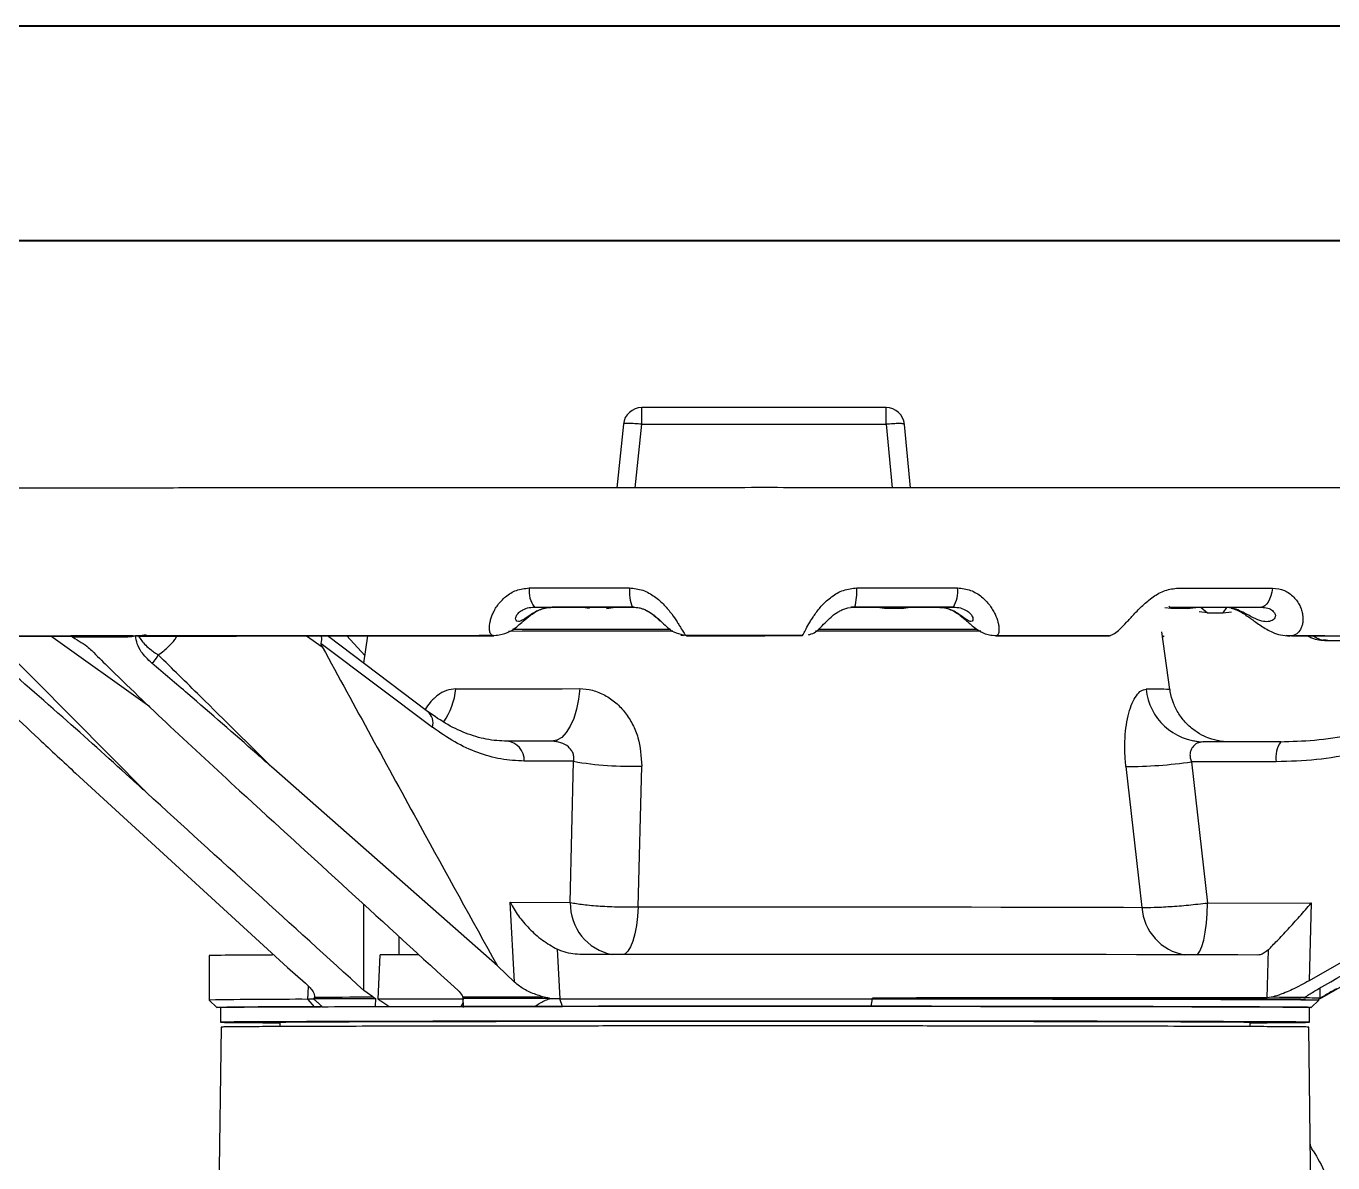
# Model space of a CAD drawing. Header units: millimetres. Extents: x 2003 to 4439, y 563 to 2285.
# Drawn here: x 3572.4 to 3748.8, y 2131.9 to 2285.5 of the extents above; entities that cross this region are included whole.
import ezdxf

# ---------------------------------------------------------------- set-up
doc = ezdxf.new("R2010")
doc.units = ezdxf.units.MM
doc.layers.add('AM_BOR', color=7, linetype='Continuous', lineweight=50)
doc.layers.add('粗实线', color=7, linetype='Continuous', lineweight=40)

# ---------------------------------------------------------------- blocks, each defined once
blk = doc.blocks.new('rA3')
at = {"layer": '粗实线'}
for p, q in [((753.384, 421.26), (333.384, 421.26)), ((748.384, 416.26), (358.384, 416.26))]:
    blk.add_line(p, q, dxfattribs=at)

msp = doc.modelspace()

# ---------------------------------------------------------------- linework, layer by layer
at = {"color": 7, "linetype": 'Continuous', "lineweight": 25}
for p, q in [((3655.542, 2231.698), (3655.542, 2233.954)), ((3688.517, 2233.954), (3655.542, 2233.954)), ((3688.517, 2231.698), (3688.517, 2233.954)), ((3653.055, 2231.713), (3652.163, 2223.136)), ((3654.651, 2223.137), (3655.542, 2231.698)), ((3655.542, 2231.698), (3688.517, 2231.698)), ((3688.517, 2231.698), (3689.339, 2223.136)), ((3691.827, 2223.136), (3691.006, 2231.693)), ((3641.047, 2207.009), (3654.293, 2207.013)), ((3641.047, 2207.009), (3643.426, 2206.985)), ((3648.491, 2206.831), (3647.253, 2206.982)), ((3650.764, 2206.832), (3652.005, 2206.984)), ((3683.345, 2206.897), (3684.121, 2206.992)), ((3684.296, 2207.014), (3683.757, 2206.99)), ((3684.121, 2206.992), (3684.296, 2207.014)), ((3684.296, 2207.014), (3697.603, 2207.011)), ((3688.306, 2206.833), (3687.061, 2206.985)), ((3690.59, 2206.833), (3688.306, 2206.833)), ((3690.59, 2206.833), (3691.834, 2206.984)), ((3697.603, 2207.011), (3695.606, 2206.987)), ((3727.022, 2206.813), (3726.165, 2206.925)), ((3727.022, 2206.813), (3726.673, 2207.111)), ((3726.719, 2206.995), (3739.18, 2206.984)), ((3729.161, 2206.811), (3727.022, 2206.813)), ((3729.161, 2206.812), (3730.322, 2206.962)), ((3731.047, 2206.962), (3731.927, 2206.214)), ((3734.044, 2206.216), (3734.517, 2206.947)), ((3739.18, 2206.984), (3734.394, 2206.963)), ((3731.927, 2206.214), (3730.8, 2206.359)), ((3731.927, 2206.214), (3734.044, 2206.216)), ((3734.044, 2206.216), (3735.166, 2206.363)), ((3578.426, 2203.106), (3578.509, 2203.099)), ((3578.795, 2203.164), (3586.181, 2203.174)), ((3578.795, 2203.164), (3579.078, 2203.007)), ((3586.181, 2203.174), (3586.173, 2203.011)), ((3587.197, 2203.116), (3587.593, 2203.091)), ((3588.108, 2203.196), (3588.625, 2203.302)), ((3610.281, 2203.112), (3612.417, 2201.629)), ((3626.634, 2192.914), (3613.119, 2203.115)), ((3618.147, 2200.491), (3615.728, 2203.117)), ((3618.516, 2203.119), (3617.998, 2199.432)), ((3635.377, 2203.162), (3636.057, 2203.216)), ((3635.412, 2203.149), (3636.057, 2203.216)), ((3635.485, 2203.171), (3635.412, 2203.149)), ((3660.815, 2203.224), (3661.185, 2203.193)), ((3661.533, 2203.153), (3660.815, 2203.224)), ((3661.126, 2203.282), (3661.27, 2203.238)), ((3702.72, 2203.218), (3703.459, 2203.154)), ((3702.978, 2203.196), (3703.369, 2203.132)), ((3703.424, 2203.142), (3703.379, 2203.161)), ((3718.615, 2203.132), (3718.823, 2203.153)), ((3726.828, 2195.886), (3725.738, 2203.644)), ((3725.831, 2202.982), (3726.044, 2203.118)), ((3742.507, 2203.189), (3743.229, 2203.119)), ((3743.135, 2203.109), (3742.507, 2203.189)), ((3743.135, 2203.109), (3742.966, 2203.145)), ((3743.47, 2203.109), (3743.135, 2203.109)), ((3588.729, 2181.916), (3568.338, 2202.477)), ((3589.148, 2193.537), (3575.762, 2203.07)), ((3579.078, 2203.007), (3586.173, 2203.011)), ((3612.28, 2202.099), (3627.29, 2190.769)), ((3747.549, 2202.576), (3747.904, 2202.577)), ((3748.142, 2202.502), (3747.549, 2202.576)), ((3747.94, 2202.54), (3747.549, 2202.576)), ((3644.059, 2189.012), (3644.043, 2188.913)), ((3643.433, 2188.896), (3637.319, 2188.915)), ((3644.037, 2188.877), (3644.031, 2188.844)), ((3730.914, 2188.771), (3729.977, 2188.941)), ((3731.303, 2188.821), (3730.922, 2188.723)), ((3741.81, 2188.826), (3731.299, 2188.821)), ((3646.332, 2186.182), (3639.686, 2186.202)), ((3645.894, 2167.108), (3646.332, 2186.182)), ((3655.06, 2166.511), (3655.54, 2185.525)), ((3720.895, 2185.47), (3723.053, 2166.454)), ((3741.192, 2186.116), (3729.763, 2186.111)), ((3729.763, 2186.111), (3731.905, 2167.035)), ((3579.121, 2184.579), (3607.7, 2158.321)), ((3636.054, 2158.534), (3605.872, 2185.154)), ((3747.274, 2154.234), (3788.305, 2177.566)), ((3618.044, 2155.203), (3618.013, 2166.864)), ((3637.761, 2167.133), (3645.894, 2167.108)), ((3638.382, 2156.345), (3637.761, 2167.133)), ((3731.905, 2167.035), (3745.894, 2167.042)), ((3745.894, 2167.042), (3745.618, 2156.53)), ((3622.789, 2160.052), (3622.78, 2162.504)), ((3644.121, 2160.795), (3644.484, 2154.084)), ((3597.164, 2159.935), (3597.164, 2153.935)), ((3619.981, 2154.05), (3620.218, 2160.051)), ((3739.958, 2154.236), (3740.119, 2160.713)), ((3607.7, 2158.321), (3610.143, 2156.211)), ((3638.382, 2156.345), (3636.054, 2158.534)), ((3749.936, 2158.984), (3745.618, 2156.53)), ((3610.482, 2154.026), (3610.54, 2155.768)), ((3747.064, 2155.556), (3747.068, 2154.184)), ((3597.165, 2153.935), (3598.165, 2152.935)), ((3610.482, 2154.026), (3611.304, 2153.025)), ((3611.262, 2154.134), (3611.259, 2154.054)), ((3611.373, 2154.332), (3611.262, 2154.134)), ((3619.22, 2154.351), (3618.044, 2155.203)), ((3619.22, 2154.351), (3619.583, 2154.154)), ((3619.583, 2154.154), (3619.546, 2153.05)), ((3631.364, 2154.371), (3631.42, 2154.174)), ((3631.464, 2153.07), (3631.42, 2154.174)), ((3643.066, 2154.187), (3642.135, 2154.383)), ((3643.071, 2154.101), (3643.066, 2154.187)), ((3644.484, 2154.084), (3643.071, 2154.101)), ((3644.853, 2153.082), (3644.484, 2154.084)), ((3686.487, 2153.09), (3686.682, 2154.092)), ((3686.682, 2154.092), (3686.682, 2154.195)), ((3740.516, 2154.301), (3739.958, 2154.236)), ((3744.998, 2154.274), (3744.91, 2154.215)), ((3745.915, 2152.934), (3746.915, 2153.934)), ((3746.915, 2154.037), (3747.274, 2154.234)), ((3746.915, 2153.934), (3746.915, 2154.038)), ((3747.179, 2154.243), (3747.068, 2154.184)), ((3598.664, 2152.935), (3598.664, 2150.935)), ((3611.304, 2153.025), (3612.159, 2153.029)), ((3612.322, 2153.032), (3612.36, 2153.033)), ((3631.48, 2152.919), (3631.474, 2153.058)), ((3745.664, 2150.934), (3745.664, 2152.934)), ((3598.764, 2150.277), (3598.243, 2110.441)), ((3606.664, 2150.947), (3606.664, 2150.347)), ((3737.664, 2150.346), (3737.664, 2150.947)), ((3745.935, 2121.911), (3745.564, 2150.276))]:
    msp.add_line(p, q, dxfattribs=at)
at = {"color": 7, "linetype": 'Continuous', "lineweight": 25, "flags": 128}
for points in [[(3640.346, 2209.593), (3642.03, 2209.594), (3643.716, 2209.594), (3645.406, 2209.595), (3647.098, 2209.595), (3648.793, 2209.596), (3650.49, 2209.596), (3652.189, 2209.597), (3653.89, 2209.597)], [(3684.57, 2209.598), (3686.277, 2209.598), (3687.982, 2209.598), (3689.686, 2209.597), (3691.389, 2209.597), (3693.089, 2209.596), (3694.787, 2209.596), (3696.483, 2209.595), (3698.176, 2209.595)], [(3727.948, 2209.579), (3729.562, 2209.578), (3731.171, 2209.576), (3732.773, 2209.575), (3734.369, 2209.574), (3735.959, 2209.572), (3737.543, 2209.571), (3739.119, 2209.57), (3740.689, 2209.568)], [(3740.689, 2209.568), (3740.586, 2209.022), (3740.45, 2208.52), (3740.286, 2208.075), (3740.096, 2207.695), (3739.886, 2207.391), (3739.66, 2207.167), (3739.423, 2207.031), (3739.18, 2206.984)], [(3652.005, 2206.984), (3651.409, 2206.984), (3650.815, 2206.983), (3650.22, 2206.983), (3649.626, 2206.983), (3649.032, 2206.983), (3648.439, 2206.983), (3647.845, 2206.982), (3647.253, 2206.982)], [(3691.834, 2206.984), (3691.238, 2206.984), (3690.642, 2206.984), (3690.046, 2206.984), (3689.45, 2206.984), (3688.853, 2206.984), (3688.256, 2206.985), (3687.659, 2206.985), (3687.061, 2206.985)], [(3659.715, 2203.756), (3658.896, 2203.755), (3654.71, 2203.753), (3650.639, 2203.749), (3646.712, 2203.745), (3642.954, 2203.74), (3639.391, 2203.735), (3637.562, 2203.732)], [(3701.324, 2203.74), (3700.882, 2203.741), (3697.1, 2203.745), (3693.152, 2203.749), (3689.064, 2203.753), (3684.864, 2203.755), (3680.58, 2203.757), (3678.981, 2203.758)], [(3630.43, 2195.962), (3632.216, 2195.967), (3634.1, 2195.971), (3636.076, 2195.975), (3638.139, 2195.978), (3640.284, 2195.982), (3642.507, 2195.985), (3644.801, 2195.988), (3647.162, 2195.991)], [(3647.162, 2195.991), (3647.009, 2194.554), (3646.741, 2193.201), (3646.367, 2191.973), (3645.899, 2190.912), (3645.352, 2190.049), (3644.744, 2189.413), (3644.093, 2189.025), (3643.421, 2188.896)], [(3655.06, 2166.511), (3654.972, 2165.207), (3654.817, 2163.978), (3654.601, 2162.864), (3654.331, 2161.9), (3654.016, 2161.117), (3653.664, 2160.54), (3653.288, 2160.187), (3653.062, 2160.09)], [(3655.06, 2166.511), (3659.547, 2166.514), (3664.112, 2166.516), (3668.727, 2166.517), (3673.364, 2166.517), (3677.993, 2166.516), (3682.586, 2166.515), (3687.114, 2166.512), (3691.549, 2166.51), (3695.863, 2166.506), (3700.03, 2166.502), (3704.024, 2166.496), (3707.82, 2166.491), (3711.394, 2166.484), (3714.724, 2166.478), (3717.79, 2166.47), (3720.572, 2166.462), (3723.053, 2166.454)], [(3730.448, 2160.035), (3730.601, 2160.135), (3730.892, 2160.527), (3731.162, 2161.167), (3731.402, 2162.032), (3731.602, 2163.092), (3731.756, 2164.309), (3731.858, 2165.639), (3731.905, 2167.035)], [(3625.363, 2160.06), (3624.126, 2160.058), (3622.796, 2160.056), (3621.494, 2160.053), (3620.218, 2160.051)], [(3738.665, 2160.009), (3736.018, 2160.019), (3733.046, 2160.028), (3729.762, 2160.037), (3726.184, 2160.046), (3722.331, 2160.054), (3718.221, 2160.061), (3713.876, 2160.068), (3709.318, 2160.074), (3704.571, 2160.079), (3699.658, 2160.084), (3694.604, 2160.088), (3689.436, 2160.091), (3684.18, 2160.093), (3678.862, 2160.094), (3673.51, 2160.095), (3668.151, 2160.095), (3662.813, 2160.094), (3657.522, 2160.092), (3652.307, 2160.09), (3647.192, 2160.086)], [(3611.262, 2154.134), (3612.212, 2154.136), (3613.19, 2154.139), (3614.193, 2154.142), (3615.222, 2154.144), (3616.275, 2154.147), (3617.354, 2154.149), (3618.457, 2154.151), (3619.583, 2154.154)], [(3611.373, 2154.332), (3612.276, 2154.334), (3613.202, 2154.337), (3614.15, 2154.339), (3615.121, 2154.342), (3616.114, 2154.344), (3617.128, 2154.346), (3618.164, 2154.349), (3619.22, 2154.351)], [(3631.428, 2154.07), (3629.903, 2154.067), (3628.403, 2154.065), (3626.929, 2154.063), (3625.482, 2154.061), (3624.063, 2154.058), (3622.672, 2154.056), (3621.311, 2154.053), (3619.981, 2154.05)], [(3631.364, 2154.371), (3632.658, 2154.373), (3633.969, 2154.375), (3635.295, 2154.376), (3636.635, 2154.378), (3637.99, 2154.379), (3639.359, 2154.381), (3640.741, 2154.382), (3642.135, 2154.383)], [(3631.42, 2154.174), (3632.815, 2154.176), (3634.229, 2154.177), (3635.661, 2154.179), (3637.11, 2154.181), (3638.576, 2154.182), (3640.058, 2154.184), (3641.555, 2154.185), (3643.066, 2154.187)], [(3644.484, 2154.084), (3649.541, 2154.088), (3654.715, 2154.091), (3659.978, 2154.093), (3665.304, 2154.095), (3670.664, 2154.095), (3676.033, 2154.095), (3681.381, 2154.094), (3686.682, 2154.092)], [(3686.682, 2154.195), (3691.788, 2154.193), (3696.796, 2154.189), (3701.681, 2154.185), (3706.421, 2154.18), (3710.992, 2154.175), (3715.371, 2154.169), (3719.537, 2154.162), (3723.471, 2154.154), (3727.152, 2154.146), (3730.563, 2154.138), (3733.687, 2154.129), (3736.508, 2154.119), (3739.014, 2154.109), (3741.192, 2154.099), (3743.031, 2154.089), (3744.522, 2154.078), (3745.154, 2154.072)], [(3686.682, 2154.092), (3691.788, 2154.089), (3696.796, 2154.086), (3701.681, 2154.082), (3706.421, 2154.077), (3710.992, 2154.071), (3715.371, 2154.065), (3719.537, 2154.058), (3723.471, 2154.051), (3727.152, 2154.043), (3730.563, 2154.034), (3733.687, 2154.025), (3736.508, 2154.016), (3739.014, 2154.006), (3741.192, 2153.996), (3743.031, 2153.985), (3744.522, 2153.975), (3745.658, 2153.964), (3746.433, 2153.952), (3746.844, 2153.941), (3746.915, 2153.934)], [(3598.664, 2152.917), (3598.631, 2152.917), (3598.225, 2152.929), (3598.2, 2152.94), (3598.556, 2152.951), (3599.29, 2152.963), (3600.399, 2152.974), (3601.877, 2152.985), (3603.717, 2152.995), (3605.91, 2153.006), (3608.443, 2153.016), (3611.304, 2153.025)], [(3612.36, 2153.033), (3613.195, 2153.036), (3614.048, 2153.038), (3614.919, 2153.04), (3615.809, 2153.042), (3616.717, 2153.044), (3617.643, 2153.046), (3618.586, 2153.048), (3619.546, 2153.05)], [(3621.432, 2153.05), (3622.568, 2153.052), (3623.726, 2153.055), (3624.905, 2153.057), (3626.104, 2153.059), (3627.324, 2153.061), (3628.563, 2153.063), (3629.821, 2153.065), (3631.097, 2153.067)], [(3745.664, 2152.934), (3745.653, 2152.937), (3745.391, 2152.948), (3744.779, 2152.959), (3743.822, 2152.969), (3742.522, 2152.98), (3740.888, 2152.99), (3738.926, 2153), (3736.646, 2153.01), (3734.059, 2153.019), (3731.176, 2153.028), (3728.013, 2153.037), (3724.583, 2153.045), (3720.904, 2153.052), (3716.992, 2153.059), (3712.867, 2153.065), (3708.547, 2153.071), (3704.055, 2153.076), (3699.41, 2153.081), (3694.636, 2153.084), (3689.754, 2153.087), (3684.789, 2153.09), (3679.763, 2153.091), (3674.701, 2153.092), (3669.627, 2153.092), (3664.566, 2153.091), (3659.54, 2153.09), (3654.575, 2153.087), (3649.693, 2153.085), (3644.919, 2153.081), (3640.274, 2153.077), (3635.781, 2153.072), (3631.462, 2153.066), (3631.211, 2153.066)], [(3631.464, 2153.07), (3632.63, 2153.072), (3633.81, 2153.073), (3635.002, 2153.075), (3636.206, 2153.076), (3637.422, 2153.078), (3638.65, 2153.079), (3639.889, 2153.08), (3641.138, 2153.081)], [(3644.853, 2153.082), (3649.843, 2153.086), (3654.947, 2153.089), (3660.14, 2153.091), (3665.394, 2153.092), (3670.683, 2153.093), (3675.979, 2153.093), (3681.256, 2153.092), (3686.487, 2153.09)], [(3686.487, 2153.09), (3691.524, 2153.087), (3696.465, 2153.084), (3701.285, 2153.08), (3705.962, 2153.075), (3710.471, 2153.07), (3714.792, 2153.064), (3718.903, 2153.057), (3722.784, 2153.049), (3726.416, 2153.042), (3729.781, 2153.033), (3732.863, 2153.024), (3735.647, 2153.015), (3738.12, 2153.005), (3740.268, 2152.995), (3742.082, 2152.985), (3743.554, 2152.974), (3744.674, 2152.963), (3745.439, 2152.952), (3745.845, 2152.941), (3745.889, 2152.93), (3745.664, 2152.921)], [(3737.664, 2150.863), (3737.825, 2150.864), (3739.947, 2150.874), (3741.747, 2150.884), (3743.214, 2150.894), (3744.343, 2150.905), (3745.128, 2150.915), (3745.566, 2150.926), (3745.653, 2150.937), (3745.391, 2150.948), (3744.779, 2150.959), (3743.822, 2150.969), (3742.522, 2150.98), (3740.888, 2150.99), (3738.926, 2151), (3736.646, 2151.01), (3734.059, 2151.019), (3731.176, 2151.028), (3728.013, 2151.037), (3724.583, 2151.045), (3720.904, 2151.052), (3716.992, 2151.059), (3712.867, 2151.065), (3708.547, 2151.071), (3704.055, 2151.076), (3699.41, 2151.081), (3694.636, 2151.084), (3689.754, 2151.087), (3684.789, 2151.09), (3679.763, 2151.091), (3674.701, 2151.092), (3669.627, 2151.092), (3664.566, 2151.091), (3659.54, 2151.09), (3654.575, 2151.087), (3649.693, 2151.085), (3644.919, 2151.081), (3640.274, 2151.077), (3635.781, 2151.072), (3631.462, 2151.066), (3627.337, 2151.06), (3623.425, 2151.053), (3619.745, 2151.045), (3616.316, 2151.037), (3613.152, 2151.029), (3610.27, 2151.02), (3607.683, 2151.011), (3605.403, 2151.001), (3603.441, 2150.991), (3601.806, 2150.981), (3600.507, 2150.97), (3599.549, 2150.96), (3598.938, 2150.949), (3598.675, 2150.938), (3598.763, 2150.927), (3599.2, 2150.916), (3599.985, 2150.906), (3601.114, 2150.895), (3602.582, 2150.885), (3604.381, 2150.874), (3606.503, 2150.865), (3606.664, 2150.864)], [(3606.664, 2150.923), (3606.458, 2150.93), (3606.458, 2150.94), (3606.809, 2150.951), (3607.508, 2150.961), (3608.552, 2150.971), (3609.936, 2150.981), (3611.652, 2150.99), (3613.69, 2150.999), (3616.041, 2151.008), (3618.691, 2151.017), (3621.626, 2151.025), (3624.831, 2151.033), (3628.288, 2151.04), (3631.98, 2151.046), (3635.886, 2151.052), (3639.985, 2151.058), (3644.256, 2151.062), (3648.676, 2151.066), (3653.222, 2151.07), (3657.868, 2151.072), (3662.591, 2151.074), (3667.365, 2151.075), (3672.164, 2151.075), (3676.964, 2151.075), (3681.738, 2151.074), (3686.46, 2151.072), (3691.107, 2151.069), (3695.652, 2151.066), (3700.072, 2151.062), (3704.344, 2151.057), (3708.443, 2151.052), (3712.349, 2151.046), (3716.041, 2151.039), (3719.498, 2151.032), (3722.703, 2151.024), (3725.638, 2151.016), (3728.288, 2151.008), (3730.639, 2150.999), (3732.677, 2150.989), (3734.393, 2150.98), (3735.776, 2150.97), (3736.821, 2150.96), (3737.52, 2150.95), (3737.87, 2150.94), (3737.87, 2150.929), (3737.664, 2150.922)]]:
    msp.add_lwpolyline(points, dxfattribs=at)
at = {"color": 7, "linetype": 'Continuous', "lineweight": 25}
for centre, radius, start, end in [((3655.542, 2231.454), 2.5, 89.99963, 174.0622), ((3688.517, 2231.454), 2.5, 5.48335, 89.99975), ((3643.872, 2209.162), 3.552, 173.03617, 217.31461), ((3659.331, 2209.121), 5.461, 174.99942, 202.70803), ((3676.829, 2209.11), 7.756, 344.31989, 3.60709), ((3694.106, 2209.142), 4.095, 328.64341, 6.35188), ((3587.539, 2201.758), 2.995, 308.67298, 336.20635), ((3621.073, 2196.834), 9.398, 325.32743, 354.67802), ((3724.158, 2109.546), 86.382, 88.22863, 90.36633), ((3731.501, 2196.757), 7.939, 186.01237, 268.57478), ((3625.326, 2191.341), 2.046, 343.7516, 50.24879), ((3637.055, 2186.295), 2.633, 357.9869, 84.42865), ((3744.739, 2186.732), 3.6, 144.41671, 189.84152), ((3654.042, 2229.432), 43.932, 259.89257, 271.95432), ((3720.86, 2247.638), 62.168, 270.03279, 278.23411), ((3652.819, 2166.905), 6.927, 178.32202, 259.40651), ((3729.994, 2166.902), 6.956, 183.69146, 260.57483), ((3604.238, 1838.003), 322.01, 89.73693, 91.25872), ((3608.96, 1403.403), 750.625, 89.883813, 90.900378), ((3735.115, 905.759), 1248.554, 89.54649, 89.75213), ((3747.208, 2154.032), 0.212, 71.75911, 97.754), ((3610.349, 1420.652), 732.377, 89.853938, 90.914175)]:
    msp.add_arc(centre, radius, start, end, dxfattribs=at)
for points in [[(3655.542, 2231.698), (3655.218, 2231.728), (3654.571, 2231.788), (3653.752, 2231.816), (3653.176, 2231.796), (3653.095, 2231.74), (3653.055, 2231.713)], [(3691.006, 2231.693), (3690.966, 2231.721), (3690.886, 2231.777), (3690.309, 2231.802), (3689.49, 2231.78), (3688.841, 2231.725), (3688.517, 2231.698)]]:
    msp.add_open_spline(points, degree=3, dxfattribs=at)
for points, knots in [([(3672.165, 2223.139), (3669.766, 2223.139), (3666.385, 2223.138), (3661.382, 2223.138), (3657.091, 2223.137), (3651.986, 2223.136), (3646.644, 2223.134), (3641.079, 2223.132), (3635.376, 2223.13), (3629.591, 2223.127), (3623.766, 2223.123), (3617.936, 2223.119), (3612.129, 2223.114), (3606.37, 2223.109), (3600.679, 2223.103), (3595.075, 2223.097), (3589.574, 2223.09), (3584.192, 2223.083), (3578.943, 2223.075), (3573.839, 2223.067), (3568.892, 2223.059), (3564.112, 2223.05), (3559.509, 2223.04), (3555.093, 2223.031), (3550.871, 2223.021), (3546.851, 2223.011), (3543.039, 2223), (3539.441, 2222.989), (3536.063, 2222.978), (3532.909, 2222.967), (3529.981, 2222.955), (3527.281, 2222.944), (3524.813, 2222.932), (3522.573, 2222.92), (3520.568, 2222.909), (3518.844, 2222.898), (3517.88, 2222.89), (3517.434, 2222.887)], [0, 0, 0, 0, 0.0344071, 0.0485109, 0.0718894, 0.0961605, 0.1221805, 0.149305, 0.1772714, 0.2058697, 0.2349502, 0.2644009, 0.2941371, 0.3240924, 0.3542143, 0.3844599, 0.4147936, 0.445185, 0.4756078, 0.5060385, 0.5364555, 0.5668389, 0.5971695, 0.6274283, 0.6575964, 0.6876542, 0.7175815, 0.7473561, 0.7769545, 0.8063502, 0.8355137, 0.8644114, 0.8930048, 0.921249, 0.9490912, 0.9764687, 1, 1, 1, 1]), ([(3833.639, 2202.857), (3833.693, 2202.863), (3833.834, 2202.878), (3834.216, 2202.935), (3834.784, 2203.048), (3835.505, 2203.241), (3836.418, 2203.568), (3837.544, 2204.115), (3838.801, 2204.963), (3840.029, 2206.125), (3841.08, 2207.541), (3841.873, 2209.136), (3842.373, 2210.85), (3842.562, 2212.626), (3842.433, 2214.408), (3841.99, 2216.14), (3841.249, 2217.765), (3840.231, 2219.233), (3838.971, 2220.497), (3837.606, 2221.449), (3836.348, 2222.056), (3835.351, 2222.397), (3834.593, 2222.585), (3834.012, 2222.688), (3833.567, 2222.745), (3833.199, 2222.778), (3832.785, 2222.803), (3832.395, 2222.816), (3831.806, 2222.83), (3831.021, 2222.843), (3830.088, 2222.855), (3828.902, 2222.868), (3827.518, 2222.881), (3825.856, 2222.893), (3823.921, 2222.906), (3821.719, 2222.919), (3819.252, 2222.932), (3816.526, 2222.945), (3813.546, 2222.957), (3810.317, 2222.969), (3806.845, 2222.981), (3803.137, 2222.993), (3799.198, 2223.004), (3795.037, 2223.016), (3790.66, 2223.026), (3786.076, 2223.037), (3781.293, 2223.047), (3776.319, 2223.056), (3771.164, 2223.065), (3765.838, 2223.074), (3760.349, 2223.082), (3754.71, 2223.089), (3748.931, 2223.096), (3743.024, 2223.103), (3737.001, 2223.109), (3730.875, 2223.115), (3724.663, 2223.12), (3718.383, 2223.124), (3712.059, 2223.128), (3705.726, 2223.131), (3699.449, 2223.134), (3693.398, 2223.136), (3687.953, 2223.137), (3683.177, 2223.138), (3678.048, 2223.138), (3674.412, 2223.139), (3672.165, 2223.139)], [0, 0, 0, 0, 0.0017465, 0.0044658, 0.0070078, 0.0098268, 0.0132699, 0.01777, 0.0233681, 0.0295284, 0.0358372, 0.0421771, 0.0485239, 0.0548725, 0.0612218, 0.0675716, 0.0739223, 0.080274, 0.0866264, 0.0929737, 0.0980915, 0.1017275, 0.1047111, 0.1075398, 0.110673, 0.1150505, 0.1222946, 0.1411051, 0.1636746, 0.1818588, 0.204115, 0.2240384, 0.2453355, 0.2673737, 0.2899055, 0.3127692, 0.3358643, 0.359126, 0.3825109, 0.405989, 0.4295389, 0.4531449, 0.4767954, 0.5004811, 0.5241948, 0.5479305, 0.5716831, 0.5954484, 0.619222, 0.6430003, 0.666779, 0.690554, 0.7143201, 0.7380713, 0.7617997, 0.7854945, 0.8091398, 0.8327115, 0.8561692, 0.8794397, 0.9023738, 0.9246109, 0.9449865, 0.9610624, 0.975932, 1, 1, 1, 1]), ([(3635.377, 2203.162), (3635.271, 2203.246), (3635.064, 2203.41), (3634.947, 2204.069), (3635.014, 2204.826), (3635.207, 2205.54), (3635.418, 2206.1), (3635.708, 2206.684), (3636.222, 2207.491), (3637.102, 2208.454), (3638.56, 2209.391), (3639.751, 2209.526), (3640.346, 2209.593)], [0, 0, 0, 0, 0.12824094, 0.2497124, 0.38013368, 0.44117675, 0.49972094, 0.5635671, 0.62460086, 0.74964368, 0.87499954, 1, 1, 1, 1]), ([(3653.89, 2209.597), (3654.5, 2209.531), (3655.723, 2209.397), (3657.06, 2208.614), (3657.976, 2207.883), (3658.582, 2207.292), (3659.122, 2206.681), (3659.73, 2205.899), (3660.225, 2205.159), (3660.624, 2204.513), (3660.961, 2203.952), (3661.29, 2203.404), (3661.438, 2203.247), (3661.514, 2203.166)], [0, 0, 0, 0, 0.1245194, 0.2495841, 0.3108218, 0.3749069, 0.4359753, 0.4998788, 0.6193777, 0.6832429, 0.7501183, 0.8717113, 1, 1, 1, 1]), ([(3677.226, 2203.164), (3677.279, 2203.243), (3677.384, 2203.397), (3677.717, 2204.047), (3678.123, 2204.803), (3678.558, 2205.517), (3678.933, 2206.079), (3679.371, 2206.666), (3680.063, 2207.477), (3681.12, 2208.448), (3682.724, 2209.395), (3683.955, 2209.53), (3684.57, 2209.598)], [0, 0, 0, 0, 0.12815128, 0.24968425, 0.38014414, 0.44118834, 0.49971966, 0.56356941, 0.62458975, 0.74964254, 0.87500653, 1, 1, 1, 1]), ([(3698.176, 2209.595), (3698.78, 2209.53), (3699.682, 2209.432), (3700.727, 2208.905), (3701.42, 2208.423), (3702.024, 2207.859), (3702.52, 2207.265), (3702.927, 2206.649), (3703.339, 2205.864), (3703.598, 2205.121), (3703.73, 2204.476), (3703.78, 2203.918), (3703.723, 2203.377), (3703.549, 2203.229), (3703.459, 2203.154)], [0, 0, 0, 0, 0.1244726, 0.1859089, 0.2498878, 0.3111053, 0.3751889, 0.4362181, 0.5000981, 0.6195311, 0.6833816, 0.7502528, 0.8718565, 1, 1, 1, 1]), ([(3718.684, 2203.143), (3718.896, 2203.217), (3719.309, 2203.361), (3720.079, 2204.004), (3720.804, 2204.756), (3721.457, 2205.471), (3721.974, 2206.034), (3722.533, 2206.623), (3723.36, 2207.439), (3724.526, 2208.418), (3726.169, 2209.374), (3727.356, 2209.511), (3727.948, 2209.579)], [0, 0, 0, 0, 0.1280635, 0.2496605, 0.3801541, 0.4411983, 0.4997165, 0.5635714, 0.6245804, 0.7496419, 0.8750131, 1, 1, 1, 1]), ([(3740.689, 2209.568), (3741.245, 2209.502), (3742.074, 2209.403), (3742.981, 2208.869), (3743.558, 2208.383), (3744.028, 2207.814), (3744.377, 2207.216), (3744.622, 2206.596), (3744.804, 2205.807), (3744.806, 2205.063), (3744.658, 2204.419), (3744.413, 2203.863), (3743.967, 2203.329), (3743.479, 2203.19), (3743.229, 2203.119)], [0, 0, 0, 0, 0.1244778, 0.1858957, 0.249876, 0.3110978, 0.3752041, 0.4362225, 0.5001072, 0.6195243, 0.6833849, 0.7502763, 0.8719414, 1, 1, 1, 1]), ([(3635.896, 2203.216), (3636.425, 2203.297), (3637.566, 2203.473), (3638.663, 2204.34), (3639.575, 2205.137), (3640.353, 2205.81), (3641.203, 2206.368), (3641.924, 2206.715), (3642.695, 2206.947), (3643.201, 2206.972), (3643.462, 2206.985)], [0, 0, 0, 0, 0.1857217, 0.4006953, 0.525066, 0.6801172, 0.7583564, 0.8357456, 0.9152422, 1, 1, 1, 1]), ([(3643.426, 2206.985), (3643.1, 2206.962), (3642.448, 2206.915), (3641.518, 2206.561), (3640.745, 2206.119), (3639.977, 2205.585), (3639.357, 2205.162), (3638.852, 2205.011), (3638.527, 2205.173), (3638.474, 2205.602), (3638.778, 2206.135), (3639.293, 2206.578), (3640.084, 2206.937), (3640.726, 2206.985), (3641.047, 2207.009)], [0, 0, 0, 0, 0.0625989, 0.1249043, 0.1872263, 0.2496807, 0.3746119, 0.4998044, 0.6249986, 0.7497987, 0.8151711, 0.8749227, 0.9374287, 1, 1, 1, 1]), ([(3647.253, 2206.982), (3646.562, 2206.982), (3645.182, 2206.983), (3644.011, 2206.985), (3643.426, 2206.985)], [0, 0, 0, 0, 0.500015, 1, 1, 1, 1]), ([(3654.5, 2206.988), (3654.274, 2206.987), (3653.59, 2206.985), (3652.64, 2206.984), (3652.005, 2206.984)], [0, 0, 0, 0, 0.33151063, 1, 1, 1, 1]), ([(3654.293, 2207.013), (3654.621, 2206.989), (3655.279, 2206.942), (3656.18, 2206.583), (3656.886, 2206.14), (3657.517, 2205.611), (3657.929, 2205.185), (3658.065, 2205.123), (3658.127, 2205.094)], [0, 0, 0, 0, 0.1298177, 0.2599092, 0.3835834, 0.5188926, 0.7778114, 1, 1, 1, 1]), ([(3655.195, 2206.911), (3655.471, 2206.829), (3656.034, 2206.661), (3656.847, 2206.187), (3657.61, 2205.585), (3658.625, 2204.64), (3659.674, 2203.579), (3660.694, 2203.37), (3661.126, 2203.282)], [0, 0, 0, 0, 0.099024, 0.2022508, 0.3197532, 0.4562471, 0.7696172, 1, 1, 1, 1]), ([(3678.028, 2203.256), (3678.165, 2203.293), (3678.898, 2203.486), (3679.541, 2204.109), (3680.431, 2205.035), (3681.119, 2205.713), (3681.775, 2206.204), (3682.285, 2206.508), (3682.821, 2206.752), (3683.183, 2206.854), (3683.366, 2206.905)], [0, 0, 0, 0, 0.0714083, 0.3809344, 0.5556887, 0.7203323, 0.7949508, 0.8649836, 0.932048, 1, 1, 1, 1]), ([(3687.061, 2206.985), (3686.425, 2206.985), (3685.154, 2206.987), (3684.223, 2206.989), (3683.757, 2206.99)], [0, 0, 0, 0, 0.5000497, 1, 1, 1, 1]), ([(3695.606, 2206.987), (3695.035, 2206.986), (3693.892, 2206.985), (3692.52, 2206.984), (3691.834, 2206.984)], [0, 0, 0, 0, 0.4999263, 1, 1, 1, 1]), ([(3695.562, 2206.987), (3695.848, 2206.972), (3696.397, 2206.944), (3697.216, 2206.68), (3697.938, 2206.31), (3698.699, 2205.78), (3699.297, 2205.25), (3700.033, 2204.562), (3700.975, 2203.83), (3702.021, 2203.309), (3702.602, 2203.244), (3702.84, 2203.218)], [0, 0, 0, 0, 0.093408, 0.1791879, 0.26097, 0.3408111, 0.4814037, 0.5675837, 0.7643431, 0.9034002, 1, 1, 1, 1]), ([(3697.603, 2207.011), (3697.927, 2206.987), (3698.574, 2206.939), (3699.382, 2206.58), (3699.921, 2206.137), (3700.266, 2205.604), (3700.269, 2205.176), (3700.011, 2205.013), (3699.572, 2205.164), (3699.004, 2205.587), (3698.269, 2206.121), (3697.512, 2206.562), (3696.587, 2206.917), (3695.934, 2206.964), (3695.606, 2206.987)], [0, 0, 0, 0, 0.0625764, 0.1252848, 0.1848998, 0.2501233, 0.3749307, 0.5001323, 0.6253324, 0.7502715, 0.8127295, 0.8750555, 0.937394, 1, 1, 1, 1]), ([(3734.394, 2206.963), (3733.737, 2206.962), (3732.422, 2206.961), (3731.022, 2206.961), (3730.322, 2206.962)], [0, 0, 0, 0, 0.4999268, 1, 1, 1, 1]), ([(3739.18, 2206.984), (3739.477, 2206.96), (3740.071, 2206.912), (3740.73, 2206.552), (3741.065, 2206.109), (3741.098, 2205.577), (3740.682, 2205.148), (3739.928, 2204.986), (3739.009, 2205.137), (3738.071, 2205.561), (3737.113, 2206.095), (3736.259, 2206.537), (3735.321, 2206.892), (3734.703, 2206.939), (3734.394, 2206.963)], [0, 0, 0, 0, 0.0625764, 0.1252848, 0.1848997, 0.2501233, 0.3749307, 0.5001323, 0.6253324, 0.7502715, 0.8127295, 0.8750555, 0.937394, 1, 1, 1, 1]), ([(3735.112, 2206.871), (3735.344, 2206.804), (3735.808, 2206.668), (3736.567, 2206.269), (3737.474, 2205.68), (3738.309, 2205.056), (3739.381, 2204.295), (3740.491, 2203.65), (3741.815, 2203.186), (3742.59, 2203.132), (3743.006, 2203.103)], [0, 0, 0, 0, 0.0868567, 0.1736311, 0.259945, 0.4143185, 0.5098834, 0.7141667, 0.8464297, 1, 1, 1, 1]), ([(3565.397, 2203.1), (3567.497, 2203.103), (3571.702, 2203.11), (3576.173, 2203.116), (3578.411, 2203.119)], [0, 0, 0, 0, 0.4993351, 1, 1, 1, 1]), ([(3565.559, 2203.087), (3567.638, 2203.09), (3571.798, 2203.097), (3576.217, 2203.103), (3578.426, 2203.106)], [0, 0, 0, 0, 0.5000042, 1, 1, 1, 1]), ([(3578.411, 2203.119), (3578.418, 2203.127), (3578.431, 2203.143), (3578.576, 2203.161), (3578.725, 2203.163), (3578.795, 2203.164)], [0, 0, 0, 0, 0.34458151, 0.6913843, 1, 1, 1, 1]), ([(3578.411, 2203.119), (3578.58, 2203.07), (3578.782, 2203.01), (3579.035, 2203.008), (3579.078, 2203.007)], [0, 0, 0, 0, 0.8320754, 1, 1, 1, 1]), ([(3578.426, 2203.106), (3579.222, 2202.65), (3580.336, 2202.012), (3581.094, 2201.321), (3581.311, 2201.123)], [0, 0, 0, 0, 0.7138885, 1, 1, 1, 1]), ([(3586.173, 2203.011), (3586.308, 2203.015), (3586.585, 2203.024), (3586.886, 2203.094), (3587.039, 2203.129)], [0, 0, 0, 0, 0.4892665, 1, 1, 1, 1]), ([(3586.181, 2203.174), (3586.273, 2203.173), (3586.459, 2203.171), (3586.77, 2203.152), (3586.953, 2203.136), (3587.039, 2203.129)], [0, 0, 0, 0, 0.3456454, 0.6937449, 1, 1, 1, 1]), ([(3587.039, 2203.129), (3589.907, 2203.132), (3595.653, 2203.138), (3604.073, 2203.145), (3612.098, 2203.151), (3619.702, 2203.156), (3627.457, 2203.16), (3632.737, 2203.161), (3635.377, 2203.162)], [0, 0, 0, 0, 0.1905194, 0.3817787, 0.5355474, 0.689316, 0.844658, 1, 1, 1, 1]), ([(3635.412, 2203.149), (3632.177, 2203.148), (3625.692, 2203.146), (3616.811, 2203.141), (3608.711, 2203.136), (3601.371, 2203.13), (3594.169, 2203.124), (3589.521, 2203.119), (3587.197, 2203.116)], [0, 0, 0, 0, 0.191069, 0.3828813, 0.5363817, 0.689882, 0.844941, 1, 1, 1, 1]), ([(3589.41, 2199.42), (3588.881, 2199.944), (3587.976, 2200.84), (3587.386, 2202.08), (3587.261, 2202.768), (3587.197, 2203.116)], [0, 0, 0, 0, 0.4102096, 0.7017854, 1, 1, 1, 1]), ([(3587.595, 2203.091), (3587.884, 2202.678), (3588.323, 2202.052), (3589.162, 2201.326), (3589.681, 2200.944), (3589.969, 2200.749), (3590.132, 2200.643), (3590.219, 2200.588), (3590.263, 2200.561), (3590.275, 2200.553), (3590.278, 2200.551), (3590.279, 2200.55), (3590.279, 2200.55), (3590.279, 2200.55)], [0, 0, 0, 0, 0.49197562, 0.74489765, 0.87175356, 0.93563258, 0.96773802, 0.99159295, 0.99772437, 0.99934206, 0.99978984, 0.99992413, 1, 1, 1, 1]), ([(3587.817, 2203.088), (3588.751, 2203.089), (3591.564, 2203.093), (3596.408, 2203.098), (3602.327, 2203.105), (3608.367, 2203.111), (3614.506, 2203.116), (3620.728, 2203.121), (3627.018, 2203.125), (3631.969, 2203.128), (3634.838, 2203.129), (3635.573, 2203.13)], [0, 0, 0, 0, 0.0636959, 0.1918521, 0.3199247, 0.4478685, 0.5756211, 0.7030914, 0.8301371, 0.9565192, 1, 1, 1, 1]), ([(3590.279, 2200.55), (3590.543, 2200.735), (3591.037, 2201.081), (3591.777, 2201.789), (3592.393, 2202.391), (3592.706, 2202.933), (3592.799, 2203.094)], [0, 0, 0, 0, 0.28673118, 0.53732024, 0.86197598, 1, 1, 1, 1]), ([(3612.28, 2202.099), (3612.329, 2202.427), (3612.383, 2202.787), (3612.302, 2203.087), (3612.295, 2203.114)], [0, 0, 0, 0, 0.911396, 1, 1, 1, 1]), ([(3638.088, 2204.004), (3638.71, 2204.006), (3641.031, 2204.01), (3645.634, 2204.016), (3651.794, 2204.023), (3656.454, 2204.026), (3659.059, 2204.027), (3659.414, 2204.028)], [0, 0, 0, 0, 0.1039033, 0.3876622, 0.671421, 0.9551799, 1, 1, 1, 1]), ([(3661.514, 2203.166), (3664.128, 2203.166), (3669.362, 2203.166), (3674.602, 2203.165), (3677.226, 2203.164)], [0, 0, 0, 0, 0.4994046, 1, 1, 1, 1]), ([(3677.213, 2203.152), (3674.601, 2203.152), (3669.372, 2203.153), (3664.148, 2203.153), (3661.533, 2203.153)], [0, 0, 0, 0, 0.499406, 1, 1, 1, 1]), ([(3661.559, 2203.138), (3661.738, 2203.138), (3663.338, 2203.138), (3666.873, 2203.138), (3670.232, 2203.139), (3672.165, 2203.139)], [0, 0, 0, 0, 0.0506143, 0.4536054, 1, 1, 1, 1]), ([(3679.337, 2204.03), (3681.414, 2204.029), (3685.752, 2204.027), (3692.067, 2204.022), (3697.207, 2204.017), (3699.959, 2204.013), (3700.829, 2204.012)], [0, 0, 0, 0, 0.27176479, 0.56750305, 0.86324131, 1, 1, 1, 1]), ([(3703.326, 2203.132), (3705.18, 2203.131), (3708.984, 2203.129), (3714.044, 2203.127), (3717.225, 2203.124), (3718.499, 2203.124)], [0, 0, 0, 0, 0.3629631, 0.7448966, 1, 1, 1, 1]), ([(3718.615, 2203.132), (3716.109, 2203.134), (3711.092, 2203.137), (3705.982, 2203.14), (3703.424, 2203.142)], [0, 0, 0, 0, 0.4994071, 1, 1, 1, 1]), ([(3703.459, 2203.154), (3706.017, 2203.152), (3711.139, 2203.149), (3716.167, 2203.145), (3718.684, 2203.143)], [0, 0, 0, 0, 0.4994057, 1, 1, 1, 1]), ([(3743.229, 2203.119), (3745.557, 2203.117), (3750.218, 2203.111), (3754.694, 2203.105), (3756.934, 2203.102)], [0, 0, 0, 0, 0.4994067, 1, 1, 1, 1]), ([(3756.809, 2203.092), (3754.579, 2203.095), (3750.337, 2203.101), (3745.918, 2203.106), (3743.82, 2203.108)], [0, 0, 0, 0, 0.5254004, 1, 1, 1, 1]), ([(3745.485, 2203.1), (3745.645, 2203.015), (3746.431, 2202.597), (3747.294, 2202.539), (3747.981, 2202.493)], [0, 0, 0, 0, 0.2028461, 1, 1, 1, 1]), ([(3746.272, 2203.099), (3746.46, 2202.97), (3747.075, 2202.549), (3747.583, 2202.544), (3747.935, 2202.541)], [0, 0, 0, 0, 0.3060772, 1, 1, 1, 1]), ([(3566.311, 2203.054), (3567.18, 2203.055), (3569.708, 2203.06), (3573.793, 2203.067), (3577.082, 2203.072), (3578.579, 2203.075)], [0, 0, 0, 0, 0.2220878, 0.6459102, 1, 1, 1, 1]), ([(3612.417, 2201.629), (3612.393, 2201.674), (3612.344, 2201.768), (3612.294, 2201.898), (3612.275, 2202.006), (3612.273, 2202.062), (3612.278, 2202.09), (3612.28, 2202.099)], [0, 0, 0, 0, 0.3325712, 0.6879646, 0.8313814, 0.949784, 1, 1, 1, 1]), ([(3612.417, 2201.629), (3616.816, 2193.566), (3624.672, 2179.169), (3632.576, 2164.839), (3636.054, 2158.534)], [0, 0, 0, 0, 0.5600002, 1, 1, 1, 1]), ([(3747.933, 2202.493), (3748.366, 2202.494), (3750.675, 2202.496), (3754.542, 2202.501), (3757.903, 2202.506), (3759.48, 2202.508)], [0, 0, 0, 0, 0.1090203, 0.5818722, 1, 1, 1, 1]), ([(3588.729, 2181.916), (3587.981, 2182.597), (3584.241, 2186.003), (3577.162, 2192.392), (3570.543, 2198.102), (3567.087, 2201.084)], [0, 0, 0, 0, 0.1067041, 0.5335339, 1, 1, 1, 1]), ([(3581.311, 2201.123), (3581.996, 2200.441), (3585.418, 2197.031), (3592.042, 2190.722), (3598.127, 2185.102), (3601.263, 2182.206)], [0, 0, 0, 0, 0.10808648, 0.54047259, 1, 1, 1, 1]), ([(3605.872, 2185.154), (3602.558, 2188.423), (3597.36, 2193.553), (3592.163, 2198.688), (3590.279, 2200.55)], [0, 0, 0, 0, 0.6374709, 1, 1, 1, 1]), ([(3563.566, 2199.344), (3564.255, 2198.669), (3567.697, 2195.292), (3572.888, 2190.367), (3577.462, 2186.119), (3579.121, 2184.579)], [0, 0, 0, 0, 0.1374136, 0.6871079, 1, 1, 1, 1]), ([(3605.872, 2185.154), (3605.109, 2185.83), (3601.293, 2189.212), (3595.855, 2193.971), (3591.036, 2198.046), (3589.41, 2199.42)], [0, 0, 0, 0, 0.14213623, 0.71070448, 1, 1, 1, 1]), ([(3630.43, 2195.962), (3630.01, 2195.918), (3629.16, 2195.829), (3628.264, 2195.297), (3627.694, 2194.847), (3627.361, 2194.547), (3626.846, 2194.027), (3626.484, 2193.476), (3626.247, 2193.116)], [0, 0, 0, 0, 0.2689949, 0.5444827, 0.6080958, 0.6798197, 0.7914169, 1, 1, 1, 1]), ([(3647.162, 2195.991), (3647.741, 2195.948), (3648.914, 2195.861), (3650.577, 2195.158), (3652.089, 2194.128), (3653.358, 2192.772), (3654.358, 2191.171), (3655.335, 2188.8), (3655.458, 2186.833), (3655.54, 2185.525)], [0, 0, 0, 0, 0.1235233, 0.2501507, 0.3747805, 0.5002123, 0.6235234, 0.7497125, 1, 1, 1, 1]), ([(3720.895, 2185.47), (3720.836, 2186.128), (3720.718, 2187.437), (3720.751, 2189.341), (3720.928, 2191.12), (3721.262, 2192.719), (3721.725, 2194.071), (3722.301, 2195.099), (3722.938, 2195.799), (3723.385, 2195.884), (3723.606, 2195.926)], [0, 0, 0, 0, 0.1262135, 0.2512855, 0.3774369, 0.5006266, 0.6257769, 0.7501083, 0.876543, 1, 1, 1, 1]), ([(3734.154, 2188.823), (3734.1, 2188.828), (3733.972, 2188.84), (3733.627, 2188.89), (3733.114, 2188.989), (3732.372, 2189.19), (3731.354, 2189.592), (3730.162, 2190.289), (3728.985, 2191.309), (3727.985, 2192.581), (3727.275, 2194.032), (3726.897, 2195.162), (3726.857, 2195.795), (3726.851, 2195.891)], [0, 0, 0, 0, 0.029082, 0.0680689, 0.1120949, 0.1798403, 0.2758785, 0.404412, 0.5453155, 0.6882167, 0.8313933, 0.974618, 1, 1, 1, 1]), ([(3637.733, 2188.87), (3636.792, 2188.91), (3634.916, 2188.991), (3632.11, 2189.786), (3629.335, 2191.028), (3627.536, 2192.284), (3626.634, 2192.914)], [0, 0, 0, 0, 0.2510101, 0.5002071, 0.7492979, 1, 1, 1, 1]), ([(3761.583, 2193.07), (3759.849, 2192.356), (3756.487, 2190.97), (3751.361, 2189.678), (3746.455, 2188.913), (3743.255, 2188.825), (3741.702, 2188.782)], [0, 0, 0, 0, 0.2733047, 0.5299772, 0.7718071, 1, 1, 1, 1]), ([(3639.686, 2186.202), (3638.632, 2186.261), (3636.532, 2186.379), (3633.387, 2187.291), (3630.286, 2188.682), (3628.288, 2190.073), (3627.29, 2190.769)], [0, 0, 0, 0, 0.2514799, 0.5012785, 0.7507527, 1, 1, 1, 1]), ([(3762.193, 2190.654), (3760.524, 2189.961), (3757.186, 2188.574), (3751.951, 2187.19), (3746.605, 2186.285), (3743.001, 2186.173), (3741.192, 2186.116)], [0, 0, 0, 0, 0.2492462, 0.4987214, 0.7485201, 1, 1, 1, 1]), ([(3646.332, 2186.182), (3646.359, 2186.36), (3646.412, 2186.707), (3646.295, 2187.241), (3646.032, 2187.722), (3645.509, 2188.277), (3644.622, 2188.779), (3643.825, 2188.857), (3643.421, 2188.896)], [0, 0, 0, 0, 0.1251651, 0.2440023, 0.362149, 0.4834229, 0.7377951, 1, 1, 1, 1]), ([(3730.922, 2188.723), (3730.791, 2188.699), (3730.406, 2188.629), (3729.938, 2188.203), (3729.633, 2187.653), (3729.524, 2187.172), (3729.554, 2186.639), (3729.692, 2186.29), (3729.763, 2186.111)], [0, 0, 0, 0, 0.1521978, 0.4444541, 0.5839191, 0.7193022, 0.8553903, 1, 1, 1, 1]), ([(3746.924, 2155.476), (3755.618, 2160.458), (3773.006, 2170.421), (3790.383, 2180.402), (3799.072, 2185.392)], [0, 0, 0, 0, 0.4999998, 1, 1, 1, 1]), ([(3601.263, 2182.206), (3606.167, 2177.712), (3615.974, 2168.723), (3625.789, 2159.751), (3630.696, 2155.265)], [0, 0, 0, 0, 0.49999989, 1, 1, 1, 1]), ([(3618.044, 2155.203), (3613.157, 2159.652), (3603.383, 2168.549), (3593.614, 2177.46), (3588.729, 2181.916)], [0, 0, 0, 0, 0.4999999, 1, 1, 1, 1]), ([(3637.761, 2167.133), (3638.115, 2166.524), (3638.822, 2165.307), (3640.315, 2163.577), (3642.091, 2161.959), (3643.444, 2161.183), (3644.121, 2160.795)], [0, 0, 0, 0, 0.2505535, 0.5002592, 0.7500542, 1, 1, 1, 1]), ([(3645.894, 2167.108), (3646.449, 2167.012), (3647.561, 2166.819), (3649.902, 2166.617), (3652.493, 2166.497), (3654.203, 2166.506), (3655.06, 2166.511)], [0, 0, 0, 0, 0.248705, 0.4981896, 0.7483774, 1, 1, 1, 1]), ([(3723.053, 2166.454), (3723.557, 2166.448), (3724.565, 2166.436), (3726.805, 2166.551), (3729.332, 2166.749), (3731.047, 2166.94), (3731.905, 2167.035)], [0, 0, 0, 0, 0.25036705, 0.50052482, 0.75010341, 1, 1, 1, 1]), ([(3740.119, 2160.713), (3740.49, 2161.101), (3741.233, 2161.875), (3742.777, 2163.491), (3744.354, 2165.217), (3745.38, 2166.433), (3745.894, 2167.042)], [0, 0, 0, 0, 0.2499495, 0.4997482, 0.7494576, 1, 1, 1, 1]), ([(3647.192, 2160.086), (3646.36, 2160.16), (3645.293, 2160.254), (3644.332, 2160.697), (3644.121, 2160.795)], [0, 0, 0, 0, 0.7808049, 1, 1, 1, 1]), ([(3740.119, 2160.713), (3739.759, 2160.417), (3739.297, 2160.037), (3738.778, 2160.014), (3738.665, 2160.009)], [0, 0, 0, 0, 0.7807887, 1, 1, 1, 1]), ([(3610.143, 2156.211), (3610.574, 2155.794), (3611.33, 2155.061), (3611.36, 2154.551), (3611.373, 2154.332)], [0, 0, 0, 0, 0.5693211, 1, 1, 1, 1]), ([(3642.135, 2154.383), (3641.548, 2154.576), (3640.375, 2154.961), (3639.144, 2155.691), (3638.588, 2156.168), (3638.382, 2156.345)], [0, 0, 0, 0, 0.3869803, 0.7723493, 1, 1, 1, 1]), ([(3745.618, 2156.53), (3744.864, 2156.123), (3743.47, 2155.369), (3741.645, 2154.597), (3740.839, 2154.386), (3740.516, 2154.301)], [0, 0, 0, 0, 0.413014, 0.7645313, 1, 1, 1, 1]), ([(3744.998, 2154.274), (3745.393, 2154.537), (3745.978, 2154.927), (3746.692, 2155.342), (3746.924, 2155.476)], [0, 0, 0, 0, 0.67543597, 1, 1, 1, 1]), ([(3611.259, 2154.054), (3611.119, 2154.047), (3610.932, 2154.038), (3610.573, 2154.029), (3610.482, 2154.026)], [0, 0, 0, 0, 0.744992, 1, 1, 1, 1]), ([(3611.259, 2154.054), (3611.391, 2153.955), (3611.647, 2153.764), (3612.013, 2153.413), (3612.244, 2153.16), (3612.36, 2153.033)], [0, 0, 0, 0, 0.3473237, 0.6730226, 1, 1, 1, 1]), ([(3621.432, 2153.05), (3621.047, 2153.279), (3620.537, 2153.581), (3620.09, 2153.958), (3619.981, 2154.05)], [0, 0, 0, 0, 0.7555152, 1, 1, 1, 1]), ([(3630.696, 2155.265), (3630.934, 2155.015), (3631.224, 2154.711), (3631.343, 2154.423), (3631.364, 2154.371)], [0, 0, 0, 0, 0.8219025, 1, 1, 1, 1]), ([(3631.428, 2154.07), (3631.401, 2153.787), (3631.366, 2153.413), (3631.15, 2153.135), (3631.097, 2153.067)], [0, 0, 0, 0, 0.7558236, 1, 1, 1, 1]), ([(3641.138, 2153.081), (3641.327, 2153.21), (3641.723, 2153.479), (3642.363, 2153.839), (3642.834, 2154.013), (3643.071, 2154.101)], [0, 0, 0, 0, 0.3105432, 0.6533134, 1, 1, 1, 1]), ([(3739.958, 2154.236), (3739.024, 2154.238), (3737.156, 2154.243), (3733.748, 2154.247), (3729.899, 2154.249), (3725.624, 2154.249), (3721.013, 2154.248), (3716.063, 2154.244), (3710.75, 2154.238), (3704.158, 2154.229), (3696.178, 2154.216), (3689.865, 2154.202), (3686.682, 2154.195)], [0, 0, 0, 0, 0.0890148, 0.1780296, 0.2696304, 0.3612313, 0.4502461, 0.5392609, 0.6308618, 0.7224627, 0.8600618, 1, 1, 1, 1]), ([(3747.068, 2154.184), (3746.884, 2154.189), (3746.518, 2154.201), (3745.446, 2154.21), (3744.91, 2154.215)], [0, 0, 0, 0, 0.4998371, 1, 1, 1, 1]), ([(3749.31, 2155.442), (3748.814, 2155.16), (3748.077, 2154.74), (3747.4, 2154.365), (3747.179, 2154.243)], [0, 0, 0, 0, 0.6730898, 1, 1, 1, 1]), ([(3619.546, 2153.05), (3619.91, 2153.05), (3620.538, 2153.05), (3621.168, 2153.05), (3621.432, 2153.05)], [0, 0, 0, 0, 0.5811568, 1, 1, 1, 1]), ([(3631.097, 2153.067), (3631.242, 2153.067), (3631.481, 2153.069), (3631.469, 2153.07), (3631.464, 2153.07)], [0, 0, 0, 0, 0.6049865, 1, 1, 1, 1]), ([(3641.138, 2153.081), (3641.465, 2153.081), (3642.118, 2153.081), (3643.39, 2153.081), (3644.282, 2153.082), (3644.853, 2153.082)], [0, 0, 0, 0, 0.26453, 0.5290574, 1, 1, 1, 1]), ([(3672.164, 2150.433), (3668.962, 2150.433), (3662.556, 2150.432), (3653.113, 2150.428), (3643.995, 2150.422), (3635.359, 2150.413), (3627.353, 2150.401), (3620.114, 2150.388), (3613.765, 2150.372), (3608.417, 2150.355), (3604.154, 2150.337), (3601.078, 2150.317), (3599.128, 2150.297), (3598.886, 2150.283), (3598.765, 2150.277)], [0, 0, 0, 0, 0.0833348, 0.1666696, 0.2500044, 0.3333393, 0.4166741, 0.5000089, 0.5833437, 0.6666785, 0.7500133, 0.8333482, 0.916683, 1, 1, 1, 1]), ([(3745.564, 2150.276), (3745.443, 2150.283), (3745.201, 2150.296), (3743.251, 2150.316), (3740.175, 2150.336), (3735.911, 2150.354), (3730.563, 2150.372), (3724.214, 2150.387), (3716.975, 2150.401), (3708.969, 2150.412), (3700.334, 2150.421), (3691.216, 2150.428), (3681.772, 2150.432), (3675.367, 2150.433), (3672.164, 2150.433)], [0, 0, 0, 0, 0.08331703, 0.16665184, 0.24998666, 0.33332147, 0.41665629, 0.49999111, 0.58332592, 0.66666074, 0.74999555, 0.83333037, 0.91666518, 1, 1, 1, 1]), ([(3746.156, 2133.584), (3746.047, 2133.761), (3745.826, 2134.117), (3745.787, 2134.534), (3745.768, 2134.744)], [0, 0, 0, 0, 0.4971187, 1, 1, 1, 1]), ([(3746.156, 2133.584), (3746.758, 2132.591), (3747.962, 2130.605), (3748.464, 2127.13), (3748.17, 2124.135), (3747.312, 2122.564), (3747.009, 2122.009)], [0, 0, 0, 0, 0.2818923, 0.5637846, 0.8456768, 1, 1, 1, 1])]:
    msp.add_open_spline(points, degree=3, knots=knots, dxfattribs=at)

# ---------------------------------------------------------------- block references
at = {"layer": 'AM_BOR', "xscale": 5.80078125, "yscale": 5.80078125, "zscale": 5.80078125}
msp.add_blockref('rA3', (68.899, -158.156), dxfattribs=at)

doc.saveas('drawing.dxf')
